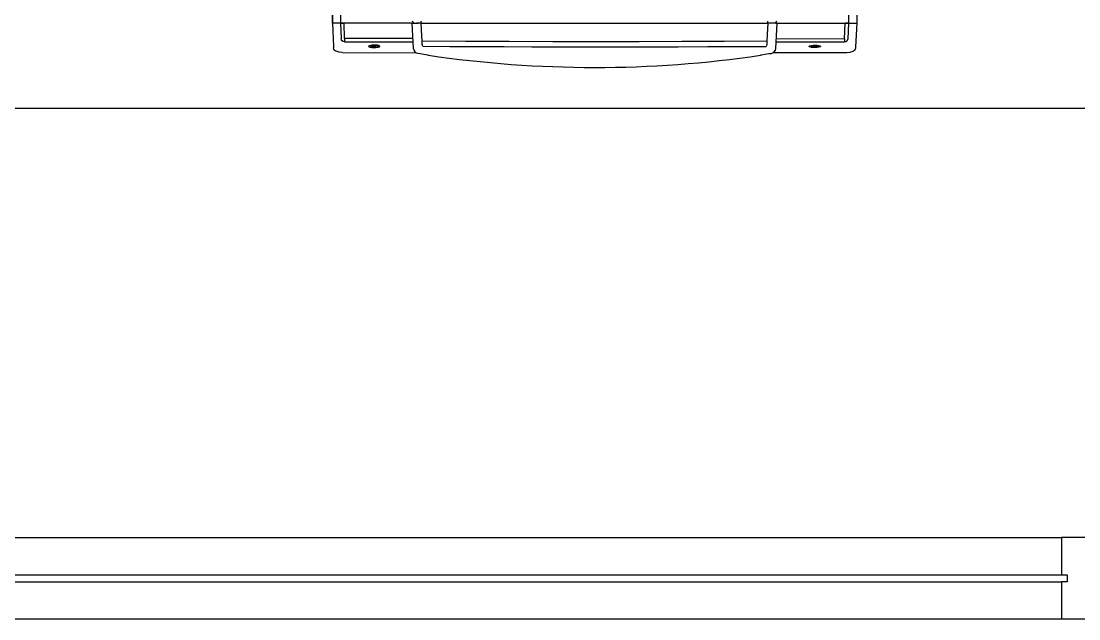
# Model space of a CAD drawing. Header units: millimetres. Extents: x 526420 to 928802, y 401925 to 509768.
# Drawn here: x 902939 to 904762, y 415979 to 417009 of the extents above; entities that cross this region are included whole.
import ezdxf

# ---------------------------------------------------------------- set-up
doc = ezdxf.new("R2010")
doc.units = ezdxf.units.MM
doc.header["$LTSCALE"] = 3000
doc.header["$MEASUREMENT"] = 0
doc.layers.get('0').update_dxf_attribs({"linetype": 'CONTINUOUS'})
doc.layers.add('D-GJG', color=7, linetype='CONTINUOUS')
doc.layers.add('P-FURNI-A', color=7, linetype='CONTINUOUS')

msp = doc.modelspace()

# ---------------------------------------------------------------- linework, layer by layer
at = {"color": 0}
for p, q in [((904365.8, 418310), (904365.5, 417005.5)), ((903475.6, 417005.7), (903475.8, 418290.4)), ((903475.9, 418290.7), (903475.7, 417005.7)), ((903489.7, 418286.8), (903489.4, 417005.7)), ((904379.5, 418290.5), (904379.3, 417005.5)), ((904379.6, 418290.2), (904379.3, 417005.5)), ((903613.2, 417009.1), (903616.7, 417005.6)), ((903629.3, 417005.7), (903628.8, 417009.1)), ((904225.7, 417005.5), (904226.2, 417009)), ((904241.7, 417009), (904238.2, 417005.5)), ((903475.6, 417005.7), (903477.7, 416965.2)), ((903475.7, 417005.7), (903475.6, 417005.7)), ((903489.4, 417005.7), (903475.7, 417005.7)), ((903489.4, 417005.7), (903495.7, 417005.7)), ((903489.5, 417005.7), (903490.6, 416979.1)), ((903491.8, 417005.7), (903489.5, 417005.7)), ((903495.7, 417005.7), (903491.8, 417005.7)), ((903496.8, 416979.1), (903495.7, 417005.7)), ((903613.2, 417005.6), (903495.7, 417005.7)), ((903613.2, 417005.6), (903495.7, 417005.7)), ((903615.6, 416962.2), (903613.2, 417005.6)), ((903615.6, 416962.2), (903613.2, 417005.6)), ((903613.2, 417005.6), (903620.5, 417005.6)), ((903613.2, 417005.6), (903614.8, 417005.6)), ((903614.8, 417005.6), (903616.7, 417005.6)), ((903616.5, 417005.6), (903623.7, 417005.6)), ((903616.5, 417005.6), (903616.9, 417005.6)), ((903621.3, 417005.6), (903620.5, 417005.6)), ((903623.1, 417005.6), (903621.3, 417005.6)), ((903625.7, 417005.6), (903623.1, 417005.6)), ((903624.2, 417005.6), (903623.7, 417005.6)), ((903625.4, 417005.6), (903624.2, 417005.6)), ((903627.1, 417005.6), (903625.4, 417005.6)), ((903628.7, 417005.6), (903625.7, 417005.6)), ((903629.2, 417005.6), (903627.1, 417005.6)), ((903628.7, 417005.6), (904226.2, 417005.5)), ((903629.3, 416994), (903628.7, 417005.6)), ((903629.2, 417005.6), (904225.7, 417005.5)), ((903630.3, 416974.8), (903629.3, 416994)), ((904226.2, 417005.5), (904225.2, 416986.3)), ((904227.9, 417005.5), (904225.7, 417005.5)), ((904229.4, 417005.5), (904226.2, 417005.5)), ((904229.6, 417005.5), (904227.9, 417005.5)), ((904232, 417005.5), (904229.4, 417005.5)), ((904230.7, 417005.5), (904229.6, 417005.5)), ((904231.2, 417005.5), (904230.7, 417005.5)), ((904238.4, 417005.5), (904231.2, 417005.5)), ((904233.7, 417005.5), (904232, 417005.5)), ((904234.4, 417005.5), (904233.7, 417005.5)), ((904241.7, 417005.5), (904234.4, 417005.5)), ((904238.4, 417005.5), (904238.1, 417005.5)), ((904241.7, 417005.5), (904239.3, 416962.1)), ((904241.7, 417005.5), (904239.3, 416962.1)), ((904240.1, 417005.5), (904241.7, 417005.5)), ((904241.7, 417005.5), (904359.2, 417005.5)), ((904358.1, 416978.9), (904359.2, 417005.5)), ((904359.2, 417005.5), (904363.1, 417005.5)), ((904365.5, 417005.5), (904359.3, 417005.5)), ((904363.1, 417005.5), (904365.5, 417005.5)), ((904365.5, 417005.5), (904364.3, 416978.9)), ((904365.5, 417005.5), (904379.3, 417005.5)), ((904379.3, 417005.5), (904377.2, 416965)), ((904379.3, 417005.5), (904379.3, 417005.5)), ((903496.8, 416979.1), (903496.8, 416973.3)), ((903614.7, 416979.1), (903496.8, 416979.1)), ((903496.8, 416973.3), (903615, 416973.3)), ((903705, 416974.3), (903630.3, 416974.8)), ((903780.1, 416973.9), (903705, 416974.3)), ((903855.4, 416973.8), (903780.1, 416973.9)), ((903930.7, 416973.7), (903855.4, 416973.8)), ((904004.4, 416973.7), (903930.7, 416973.7)), ((904078, 416973.9), (904004.4, 416973.7)), ((904151.5, 416974.2), (904078, 416973.9)), ((904224.6, 416974.6), (904151.5, 416974.2)), ((904225.2, 416986.3), (904224.6, 416974.6)), ((904358.1, 416973.1), (904239.9, 416973.2)), ((904240.2, 416979), (904358.1, 416978.9)), ((904358.1, 416978.9), (904358.1, 416973.1)), ((903477.7, 416965.2), (903477.8, 416962.9)), ((903479.4, 416959.1), (903479.2, 416959.4)), ((903479.9, 416958.5), (903479.4, 416959.1)), ((903480.9, 416957.8), (903479.9, 416958.5)), ((903487.1, 416955.5), (903482, 416957.2)), ((903492.3, 416954.9), (903487.1, 416955.5)), ((903493.1, 416954.9), (903620.3, 416954.8)), ((903537.8, 416966.2), (903537.7, 416965.5)), ((903537.7, 416965.5), (903538.8, 416964.9)), ((903539, 416966.9), (903537.8, 416966.2)), ((903538.8, 416964.9), (903540.9, 416964.3)), ((903541.1, 416967.4), (903539, 416966.9)), ((903539.7, 416966.5), (903539.3, 416967)), ((903541.2, 416966), (903539.7, 416966.5)), ((903540.9, 416964.3), (903543.7, 416964)), ((903543.9, 416967.8), (903541.1, 416967.4)), ((903543.3, 416965.6), (903541.2, 416966)), ((903545.9, 416965.3), (903543.3, 416965.6)), ((903543.7, 416964), (903547, 416963.9)), ((903547.1, 416968), (903543.9, 416967.8)), ((903548.7, 416965.3), (903545.9, 416965.3)), ((903547, 416963.9), (903550.3, 416963.9)), ((903550.4, 416967.9), (903547.1, 416968)), ((903551.4, 416965.5), (903548.7, 416965.3)), ((903550.3, 416963.9), (903553.3, 416964.2)), ((903553.5, 416967.5), (903550.4, 416967.9)), ((903553.7, 416965.9), (903551.4, 416965.5)), ((903553.3, 416964.2), (903554.8, 416964.4)), ((903555.9, 416967), (903553.5, 416967.5)), ((903554.9, 416966.2), (903553.7, 416965.9)), ((903554.8, 416964.4), (903556.7, 416965)), ((903555.9, 416966.9), (903554.9, 416966.2)), ((903556.1, 416966.9), (903555.9, 416967)), ((903557.3, 416966.3), (903556.1, 416966.9)), ((903556.7, 416965), (903557.6, 416965.6)), ((903557.6, 416965.6), (903557.3, 416966.3)), ((903616.4, 416958.9), (903615.6, 416962.2)), ((903618.2, 416956.2), (903616.4, 416958.9)), ((903620.7, 416954.2), (903618.2, 416956.2)), ((903623.8, 416953.2), (903620.7, 416954.2)), ((903636.5, 416951.3), (903623.8, 416953.2)), ((903631.4, 416965.8), (903678.1, 416965.5)), ((903639.7, 416950.8), (903636.5, 416951.3)), ((903678.1, 416965.5), (903724.9, 416965.3)), ((903724.9, 416965.3), (903772, 416965.2)), ((903772, 416965.2), (903819.2, 416965.1)), ((903819.2, 416965.1), (903869.5, 416965)), ((903869.5, 416965), (903919.8, 416965)), ((903919.8, 416965), (903970.3, 416965)), ((903970.3, 416965), (904020.8, 416965)), ((904020.8, 416965), (904071.6, 416965.1)), ((904071.6, 416965.1), (904122.3, 416965.2)), ((904122.3, 416965.2), (904173, 416965.4)), ((904173, 416965.4), (904223.5, 416965.6)), ((904227.9, 416952.6), (904215.2, 416950.7)), ((904231.1, 416953.1), (904227.9, 416952.6)), ((904234.3, 416954.2), (904231.1, 416953.1)), ((904236.8, 416956.2), (904234.3, 416954.2)), ((904361.8, 416954.7), (904234.6, 416954.7)), ((904238.6, 416958.9), (904236.8, 416956.2)), ((904239.3, 416962.1), (904238.6, 416958.9)), ((904297.3, 416965.5), (904297.6, 416966.2)), ((904298.2, 416964.8), (904297.3, 416965.5)), ((904297.6, 416966.2), (904298.8, 416966.8)), ((904300.1, 416964.3), (904298.2, 416964.8)), ((904298.8, 416966.8), (904299, 416966.8)), ((904299, 416966.8), (904301.4, 416967.4)), ((904299, 416966.7), (904300, 416966.1)), ((904300, 416966.1), (904301.2, 416965.7)), ((904301.6, 416964), (904300.1, 416964.3)), ((904301.2, 416965.7), (904303.5, 416965.3)), ((904301.4, 416967.4), (904304.5, 416967.7)), ((904304.6, 416963.8), (904301.6, 416964)), ((904303.5, 416965.3), (904306.2, 416965.2)), ((904304.5, 416967.7), (904307.8, 416967.8)), ((904307.9, 416963.7), (904304.6, 416963.8)), ((904306.2, 416965.2), (904309, 416965.2)), ((904307.8, 416967.8), (904311, 416967.6)), ((904311.2, 416963.8), (904307.9, 416963.7)), ((904309, 416965.2), (904311.6, 416965.4)), ((904311, 416967.6), (904313.8, 416967.3)), ((904314, 416964.2), (904311.2, 416963.8)), ((904311.6, 416965.4), (904313.7, 416965.8)), ((904313.7, 416965.8), (904315.2, 416966.3)), ((904313.8, 416967.3), (904315.9, 416966.7)), ((904316.2, 416964.7), (904314, 416964.2)), ((904315.2, 416966.3), (904315.6, 416966.8)), ((904315.9, 416966.7), (904317.1, 416966.1)), ((904317.2, 416965.4), (904316.2, 416964.7)), ((904317.1, 416966.1), (904317.2, 416965.4)), ((904367.8, 416955.4), (904362.6, 416954.7)), ((904372.9, 416957), (904367.8, 416955.4)), ((904375, 416958.3), (904374, 416957.6)), ((904375.5, 416958.9), (904375, 416958.3)), ((904375.7, 416959.2), (904375.5, 416958.9)), ((904377.2, 416965), (904377.1, 416962.8)), ((903640, 416950.7), (903639.7, 416950.8)), ((903640.4, 416950.6), (903640, 416950.7)), ((903640.8, 416950.5), (903640.4, 416950.6)), ((903641, 416950.5), (903640.8, 416950.5)), ((903641.1, 416950.5), (903641, 416950.5)), ((903641.2, 416950.5), (903641.1, 416950.5)), ((904213.8, 416950.4), (904213.7, 416950.4)), ((904213.7, 416950.4), (904213.7, 416950.4)), ((904213.9, 416950.4), (904213.8, 416950.4)), ((904214.1, 416950.4), (904213.9, 416950.4)), ((904214.3, 416950.5), (904214.1, 416950.4)), ((904214.5, 416950.5), (904214.3, 416950.5)), ((904214.7, 416950.6), (904214.5, 416950.5)), ((904214.9, 416950.6), (904214.7, 416950.6)), ((904215.2, 416950.7), (904214.9, 416950.6))]:
    msp.add_line(p, q, dxfattribs=at)
msp.add_arc((903927.9, 418887), 1957.6, 261.5806, 278.3953, dxfattribs=at)
at = {"color": 0, "extrusion": (0, 0, -1)}
for centre, major_axis, ratio, start_param, end_param in [((903496.8, 416979.5), (-5.27, 3.54), 0.951515, 4.144459, 5.61513), ((903631.7, 416975.3), (0.08, 9.65), 0.145939, 3.319319, 4.658838), ((904223.2, 416975.1), (-0.08, 9.65), 0.145939, 1.624347, 2.963866), ((904358.1, 416979.3), (5.27, 3.54), 0.951515, 0.668055, 2.138727), ((903484.2, 416963.3), (6.34, 0.33), 0.996143, 2.527577, 3.141593), ((903484.2, 416963.3), (6.34, 0.33), 0.996143, 2.470456, 2.527577), ((903484.2, 416963.3), (6.34, 0.33), 0.996143, 2.342851, 2.470455), ((903484.4, 416963.1), (2.46, 5.86), 0.977537, 3.135093, 3.335637), ((904370.5, 416962.9), (-2.45, 5.86), 0.977537, 2.947548, 3.148092), ((904370.7, 416963.1), (-6.34, 0.33), 0.996143, 3.81273, 3.940334), ((904370.7, 416963.1), (-6.34, 0.33), 0.996143, 3.755605, 3.812727), ((904370.7, 416963.1), (-6.34, 0.33), 0.996143, 3.141592, 3.755608)]:
    msp.add_ellipse(centre, major_axis=major_axis, ratio=ratio, start_param=start_param, end_param=end_param, dxfattribs=at)
at = {"layer": 'D-GJG', "color": 0, "ltscale": 2}
for p, q in [((901132.2, 416119.1), (904732.2, 416119.2)), ((904782.2, 416119.1), (904732.2, 416119.1)), ((904732.2, 416119.1), (904732.2, 416055.1)), ((901132.2, 416055.1), (904732.2, 416055.1)), ((901132.2, 416043.1), (904732.2, 416043.1)), ((904732.2, 416055.1), (904742.2, 416055.1)), ((904742.2, 416043.1), (904732.2, 416043.1)), ((904732.2, 416043.1), (904732.2, 415979.1)), ((904742.2, 416055.1), (904742.2, 416043.1)), ((901132.2, 415979.1), (904732.2, 415979.2)), ((904732.2, 415979.1), (904782.2, 415979.1))]:
    msp.add_line(p, q, dxfattribs=at)
at = {"layer": 'P-FURNI-A', "color": 0, "ltscale": 100}
msp.add_line((893002.2, 416859), (904862.2, 416859), dxfattribs=at)

doc.saveas('drawing.dxf')
